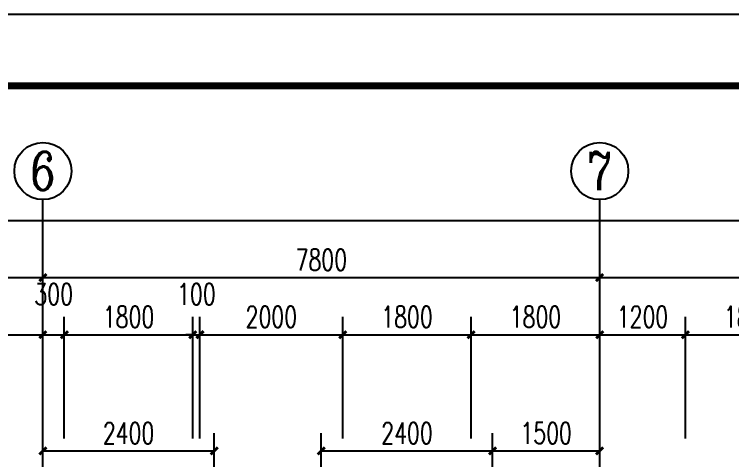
# Model space of a CAD drawing. Extents: x 63793 to 231107, y 20849 to 337643.
# Drawn here: x 188199 to 198261, y 243996 to 250242 of the extents above; entities that cross this region are included whole.
import ezdxf
from ezdxf.enums import TextEntityAlignment as Align

# ---------------------------------------------------------------- set-up
doc = ezdxf.new("R2010")
doc.units = 0
doc.header["$LTSCALE"] = 1000
doc.header["$MEASUREMENT"] = 0
for name, color, linetype in [('AXIS', 3, 'Continuous'), ('AXIS_TEXT', 7, 'Continuous'), ('PUB_DIM', 3, 'Continuous'), ('PUB_TITLE', 4, 'Continuous')]:
    doc.layers.add(name, color=color, linetype=linetype)
doc.styles.add('_TCH_AXIS', font='COMPLEX', dxfattribs={"bigfont": 'GBCBIG'})
doc.styles.add('_TCH_DIM_T3', font='SIMPLEX', dxfattribs={"width": 0.705882, "bigfont": 'GBCBIG'})
doc.styles.add('COMPLEX', font='COMPLEX')
doc.dimstyles.new('_TCH_ARCH&&100', dxfattribs={"dimtxt": 297.5, "dimasz": 100, "dimexe": 250, "dimexo": 300, "dimgap": 100, "dimtad": 1, "dimdec": 0, "dimzin": 0, "dimdsep": 46, "dimtxsty": '_TCH_DIM_T3', "dimblk": 'ARCHTICK', "dimcen": 0.09, "dimclrt": 7, "dimazin": 2, "dimtfac": 1, "dimtdec": 0, "dimtix": 1, "dimtmove": 2, "dimatfit": 3, "dimfxl": 0, "dimtolj": 1, "dimtzin": 0, "dimarcsym": 0})

# ---------------------------------------------------------------- blocks, each defined once
blk = doc.blocks.new('_ArchTick')
at = {"color": 0, "linetype": 'ByBlock', "const_width": 0.4}
blk.add_lwpolyline([(-0.5, -0.5), (0.5, 0.5)], dxfattribs=at)
blk = doc.blocks.new('*D658')
at = {"layer": 'Defpoints', "color": 0, "transparency": 16777216}
for p in [(196399, 244132), (194899, 243389), (196399, 243389)]:
    blk.add_point(p, dxfattribs=at)
at = {"layer": 'PUB_DIM', "color": 0, "lineweight": -2, "transparency": 16777216}
for p, q in [((194899, 243689), (194899, 244382)), ((196399, 243689), (196399, 244382)), ((194899, 244132), (196399, 244132))]:
    blk.add_line(p, q, dxfattribs=at)
at = {"layer": 'PUB_DIM', "color": 0, "lineweight": -2, "transparency": 16777216, "xscale": 100, "yscale": 100, "zscale": 100, "rotation": 180}
blk.add_blockref('_ArchTick', (194899, 244132), dxfattribs=at)
at = {"layer": 'PUB_DIM', "color": 0, "lineweight": -2, "transparency": 16777216, "xscale": 100, "yscale": 100, "zscale": 100}
blk.add_blockref('_ArchTick', (196399, 244132), dxfattribs=at)
at = {"layer": 'PUB_DIM', "color": 7, "transparency": 16777216, "insert": (195649, 244381), "char_height": 297.5, "attachment_point": 5, "style": '_TCH_DIM_T3'}
blk.add_mtext('\\A1;1500', dxfattribs=at)
blk = doc.blocks.new('*D659')
at = {"layer": 'Defpoints', "color": 0, "transparency": 16777216}
for p in [(194899, 244132), (192499, 243389), (194899, 243389)]:
    blk.add_point(p, dxfattribs=at)
at = {"layer": 'PUB_DIM', "color": 0, "lineweight": -2, "transparency": 16777216}
for p, q in [((192499, 243689), (192499, 244382)), ((194899, 243689), (194899, 244382)), ((192499, 244132), (194899, 244132))]:
    blk.add_line(p, q, dxfattribs=at)
at = {"layer": 'PUB_DIM', "color": 0, "lineweight": -2, "transparency": 16777216, "xscale": 100, "yscale": 100, "zscale": 100, "rotation": 180}
blk.add_blockref('_ArchTick', (192499, 244132), dxfattribs=at)
at = {"layer": 'PUB_DIM', "color": 0, "lineweight": -2, "transparency": 16777216, "xscale": 100, "yscale": 100, "zscale": 100}
blk.add_blockref('_ArchTick', (194899, 244132), dxfattribs=at)
at = {"layer": 'PUB_DIM', "color": 7, "transparency": 16777216, "insert": (193699, 244381), "char_height": 297.5, "attachment_point": 5, "style": '_TCH_DIM_T3'}
blk.add_mtext('\\A1;2400', dxfattribs=at)
blk = doc.blocks.new('*D738')
at = {"layer": 'Defpoints', "color": 0, "transparency": 16777216}
for p in [(190999, 244132), (188599, 243389), (190999, 243389)]:
    blk.add_point(p, dxfattribs=at)
at = {"layer": 'PUB_DIM', "color": 0, "lineweight": -2, "transparency": 16777216}
for p, q in [((188599, 243689), (188599, 244382)), ((190999, 243689), (190999, 244382)), ((188599, 244132), (190999, 244132))]:
    blk.add_line(p, q, dxfattribs=at)
at = {"layer": 'PUB_DIM', "color": 0, "lineweight": -2, "transparency": 16777216, "xscale": 100, "yscale": 100, "zscale": 100, "rotation": 180}
blk.add_blockref('_ArchTick', (188599, 244132), dxfattribs=at)
at = {"layer": 'PUB_DIM', "color": 0, "lineweight": -2, "transparency": 16777216, "xscale": 100, "yscale": 100, "zscale": 100}
blk.add_blockref('_ArchTick', (190999, 244132), dxfattribs=at)
at = {"layer": 'PUB_DIM', "color": 7, "transparency": 16777216, "insert": (189799, 244381), "char_height": 297.5, "attachment_point": 5, "style": '_TCH_DIM_T3'}
blk.add_mtext('\\A1;2400', dxfattribs=at)
blk = doc.blocks.new('*D1300')
at = {"layer": 'Defpoints', "color": 0, "transparency": 16777216}
for p in [(199399, 245758), (197599, 244004), (199399, 244004)]:
    blk.add_point(p, dxfattribs=at)
at = {"layer": 'PUB_DIM', "color": 0, "lineweight": -2, "transparency": 16777216}
for p, q in [((197599, 244304), (197599, 246008)), ((199399, 244304), (199399, 246008)), ((197599, 245758), (199399, 245758))]:
    blk.add_line(p, q, dxfattribs=at)
at = {"layer": 'PUB_DIM', "color": 0, "lineweight": -2, "transparency": 16777216, "xscale": 100, "yscale": 100, "zscale": 100, "rotation": 180}
blk.add_blockref('_ArchTick', (197599, 245758), dxfattribs=at)
at = {"layer": 'PUB_DIM', "color": 0, "lineweight": -2, "transparency": 16777216, "xscale": 100, "yscale": 100, "zscale": 100}
blk.add_blockref('_ArchTick', (199399, 245758), dxfattribs=at)
at = {"layer": 'PUB_DIM', "color": 7, "transparency": 16777216, "insert": (198499, 246007), "char_height": 297.5, "attachment_point": 5, "style": '_TCH_DIM_T3'}
blk.add_mtext('\\A1;1800', dxfattribs=at)
blk = doc.blocks.new('*D1301')
at = {"layer": 'Defpoints', "color": 0, "transparency": 16777216}
for p in [(197599, 245758), (196399, 244004), (197599, 244004)]:
    blk.add_point(p, dxfattribs=at)
at = {"layer": 'PUB_DIM', "color": 0, "lineweight": -2, "transparency": 16777216}
for p, q in [((196399, 244304), (196399, 246008)), ((197599, 244304), (197599, 246008)), ((196399, 245758), (197599, 245758))]:
    blk.add_line(p, q, dxfattribs=at)
at = {"layer": 'PUB_DIM', "color": 0, "lineweight": -2, "transparency": 16777216, "xscale": 100, "yscale": 100, "zscale": 100, "rotation": 180}
blk.add_blockref('_ArchTick', (196399, 245758), dxfattribs=at)
at = {"layer": 'PUB_DIM', "color": 0, "lineweight": -2, "transparency": 16777216, "xscale": 100, "yscale": 100, "zscale": 100}
blk.add_blockref('_ArchTick', (197599, 245758), dxfattribs=at)
at = {"layer": 'PUB_DIM', "color": 7, "transparency": 16777216, "insert": (196999, 246007), "char_height": 297.5, "attachment_point": 5, "style": '_TCH_DIM_T3'}
blk.add_mtext('\\A1;1200', dxfattribs=at)
blk = doc.blocks.new('*D1302')
at = {"layer": 'Defpoints', "color": 0, "transparency": 16777216}
for p in [(196399, 245758), (194599, 244004), (196399, 244004)]:
    blk.add_point(p, dxfattribs=at)
at = {"layer": 'PUB_DIM', "color": 0, "lineweight": -2, "transparency": 16777216}
for p, q in [((194599, 244304), (194599, 246008)), ((196399, 244304), (196399, 246008)), ((194599, 245758), (196399, 245758))]:
    blk.add_line(p, q, dxfattribs=at)
at = {"layer": 'PUB_DIM', "color": 0, "lineweight": -2, "transparency": 16777216, "xscale": 100, "yscale": 100, "zscale": 100, "rotation": 180}
blk.add_blockref('_ArchTick', (194599, 245758), dxfattribs=at)
at = {"layer": 'PUB_DIM', "color": 0, "lineweight": -2, "transparency": 16777216, "xscale": 100, "yscale": 100, "zscale": 100}
blk.add_blockref('_ArchTick', (196399, 245758), dxfattribs=at)
at = {"layer": 'PUB_DIM', "color": 7, "transparency": 16777216, "insert": (195499, 246007), "char_height": 297.5, "attachment_point": 5, "style": '_TCH_DIM_T3'}
blk.add_mtext('\\A1;1800', dxfattribs=at)
blk = doc.blocks.new('*D1303')
at = {"layer": 'Defpoints', "color": 0, "transparency": 16777216}
for p in [(194599, 245758), (192799, 244004), (194599, 244004)]:
    blk.add_point(p, dxfattribs=at)
at = {"layer": 'PUB_DIM', "color": 0, "lineweight": -2, "transparency": 16777216}
for p, q in [((192799, 244304), (192799, 246008)), ((194599, 244304), (194599, 246008)), ((192799, 245758), (194599, 245758))]:
    blk.add_line(p, q, dxfattribs=at)
at = {"layer": 'PUB_DIM', "color": 0, "lineweight": -2, "transparency": 16777216, "xscale": 100, "yscale": 100, "zscale": 100, "rotation": 180}
blk.add_blockref('_ArchTick', (192799, 245758), dxfattribs=at)
at = {"layer": 'PUB_DIM', "color": 0, "lineweight": -2, "transparency": 16777216, "xscale": 100, "yscale": 100, "zscale": 100}
blk.add_blockref('_ArchTick', (194599, 245758), dxfattribs=at)
at = {"layer": 'PUB_DIM', "color": 7, "transparency": 16777216, "insert": (193699, 246007), "char_height": 297.5, "attachment_point": 5, "style": '_TCH_DIM_T3'}
blk.add_mtext('\\A1;1800', dxfattribs=at)
blk = doc.blocks.new('*D1304')
at = {"layer": 'Defpoints', "color": 0, "transparency": 16777216}
for p in [(192799, 245758), (190799, 244004), (192799, 244004)]:
    blk.add_point(p, dxfattribs=at)
at = {"layer": 'PUB_DIM', "color": 0, "lineweight": -2, "transparency": 16777216}
for p, q in [((190799, 244304), (190799, 246008)), ((192799, 244304), (192799, 246008)), ((190799, 245758), (192799, 245758))]:
    blk.add_line(p, q, dxfattribs=at)
at = {"layer": 'PUB_DIM', "color": 0, "lineweight": -2, "transparency": 16777216, "xscale": 100, "yscale": 100, "zscale": 100, "rotation": 180}
blk.add_blockref('_ArchTick', (190799, 245758), dxfattribs=at)
at = {"layer": 'PUB_DIM', "color": 0, "lineweight": -2, "transparency": 16777216, "xscale": 100, "yscale": 100, "zscale": 100}
blk.add_blockref('_ArchTick', (192799, 245758), dxfattribs=at)
at = {"layer": 'PUB_DIM', "color": 7, "transparency": 16777216, "insert": (191799, 246007), "char_height": 297.5, "attachment_point": 5, "style": '_TCH_DIM_T3'}
blk.add_mtext('\\A1;2000', dxfattribs=at)
blk = doc.blocks.new('*D1305')
at = {"layer": 'Defpoints', "color": 0, "transparency": 16777216}
for p in [(190799, 245758), (190699, 244004), (190799, 244004)]:
    blk.add_point(p, dxfattribs=at)
at = {"layer": 'PUB_DIM', "color": 0, "lineweight": -2, "transparency": 16777216}
for p, q in [((190699, 244304), (190699, 246008)), ((190799, 244304), (190799, 246008)), ((190699, 245758), (190599, 245758)), ((190699, 245758), (190799, 245758)), ((190799, 245758), (190899, 245758))]:
    blk.add_line(p, q, dxfattribs=at)
at = {"layer": 'PUB_DIM', "color": 0, "lineweight": -2, "transparency": 16777216, "xscale": 100, "yscale": 100, "zscale": 100}
blk.add_blockref('_ArchTick', (190699, 245758), dxfattribs=at)
at = {"layer": 'PUB_DIM', "color": 0, "lineweight": -2, "transparency": 16777216, "xscale": 100, "yscale": 100, "zscale": 100, "rotation": 180}
blk.add_blockref('_ArchTick', (190799, 245758), dxfattribs=at)
at = {"layer": 'PUB_DIM', "color": 7, "transparency": 16777216, "insert": (190749, 246326), "char_height": 297.5, "attachment_point": 5, "style": '_TCH_DIM_T3'}
blk.add_mtext('\\A1;100', dxfattribs=at)
blk = doc.blocks.new('*D1306')
at = {"layer": 'Defpoints', "color": 0, "transparency": 16777216}
for p in [(190699, 245758), (188899, 244004), (190699, 244004)]:
    blk.add_point(p, dxfattribs=at)
at = {"layer": 'PUB_DIM', "color": 0, "lineweight": -2, "transparency": 16777216}
for p, q in [((188899, 244304), (188899, 246008)), ((190699, 244304), (190699, 246008)), ((188899, 245758), (190699, 245758))]:
    blk.add_line(p, q, dxfattribs=at)
at = {"layer": 'PUB_DIM', "color": 0, "lineweight": -2, "transparency": 16777216, "xscale": 100, "yscale": 100, "zscale": 100, "rotation": 180}
blk.add_blockref('_ArchTick', (188899, 245758), dxfattribs=at)
at = {"layer": 'PUB_DIM', "color": 0, "lineweight": -2, "transparency": 16777216, "xscale": 100, "yscale": 100, "zscale": 100}
blk.add_blockref('_ArchTick', (190699, 245758), dxfattribs=at)
at = {"layer": 'PUB_DIM', "color": 7, "transparency": 16777216, "insert": (189799, 246007), "char_height": 297.5, "attachment_point": 5, "style": '_TCH_DIM_T3'}
blk.add_mtext('\\A1;1800', dxfattribs=at)
blk = doc.blocks.new('*D1307')
at = {"layer": 'Defpoints', "color": 0, "transparency": 16777216}
for p in [(188899, 245758), (188599, 244004), (188899, 244004)]:
    blk.add_point(p, dxfattribs=at)
at = {"layer": 'PUB_DIM', "color": 0, "lineweight": -2, "transparency": 16777216}
for p, q in [((188599, 244304), (188599, 246008)), ((188899, 244304), (188899, 246008)), ((188599, 245758), (188899, 245758))]:
    blk.add_line(p, q, dxfattribs=at)
at = {"layer": 'PUB_DIM', "color": 0, "lineweight": -2, "transparency": 16777216, "xscale": 100, "yscale": 100, "zscale": 100, "rotation": 180}
blk.add_blockref('_ArchTick', (188599, 245758), dxfattribs=at)
at = {"layer": 'PUB_DIM', "color": 0, "lineweight": -2, "transparency": 16777216, "xscale": 100, "yscale": 100, "zscale": 100}
blk.add_blockref('_ArchTick', (188899, 245758), dxfattribs=at)
at = {"layer": 'PUB_DIM', "color": 7, "transparency": 16777216, "insert": (188750, 246326), "char_height": 297.5, "attachment_point": 5, "style": '_TCH_DIM_T3'}
blk.add_mtext('\\A1;300', dxfattribs=at)
blk = doc.blocks.new('*D1308')
at = {"layer": 'Defpoints', "color": 0, "transparency": 16777216}
for p in [(188599, 245758), (186799, 244004), (188599, 244004)]:
    blk.add_point(p, dxfattribs=at)
at = {"layer": 'PUB_DIM', "color": 0, "lineweight": -2, "transparency": 16777216}
for p, q in [((186799, 244304), (186799, 246008)), ((188599, 244304), (188599, 246008)), ((186799, 245758), (188599, 245758))]:
    blk.add_line(p, q, dxfattribs=at)
at = {"layer": 'PUB_DIM', "color": 0, "lineweight": -2, "transparency": 16777216, "xscale": 100, "yscale": 100, "zscale": 100, "rotation": 180}
blk.add_blockref('_ArchTick', (186799, 245758), dxfattribs=at)
at = {"layer": 'PUB_DIM', "color": 0, "lineweight": -2, "transparency": 16777216, "xscale": 100, "yscale": 100, "zscale": 100}
blk.add_blockref('_ArchTick', (188599, 245758), dxfattribs=at)
at = {"layer": 'PUB_DIM', "color": 7, "transparency": 16777216, "insert": (187699, 246007), "char_height": 297.5, "attachment_point": 5, "style": '_TCH_DIM_T3'}
blk.add_mtext('\\A1;1800', dxfattribs=at)
blk = doc.blocks.new('*D1403')
at = {"layer": 'AXIS', "color": 0, "lineweight": -2, "transparency": 16777216}
for p, q in [((180799, 244492), (180799, 246808)), ((188599, 244492), (188599, 246808)), ((180799, 246558), (188599, 246558))]:
    blk.add_line(p, q, dxfattribs=at)
at = {"layer": 'Defpoints', "color": 0, "transparency": 16777216}
for p in [(188599, 246558), (180799, 244192), (188599, 244192)]:
    blk.add_point(p, dxfattribs=at)
at = {"layer": 'AXIS', "color": 0, "lineweight": -2, "transparency": 16777216, "xscale": 100, "yscale": 100, "zscale": 100, "rotation": 180}
blk.add_blockref('_ArchTick', (180799, 246558), dxfattribs=at)
at = {"layer": 'AXIS', "color": 0, "lineweight": -2, "transparency": 16777216, "xscale": 100, "yscale": 100, "zscale": 100}
blk.add_blockref('_ArchTick', (188599, 246558), dxfattribs=at)
at = {"layer": 'AXIS', "color": 7, "transparency": 16777216, "insert": (184699, 246807), "char_height": 297.5, "attachment_point": 5, "style": '_TCH_DIM_T3'}
blk.add_mtext('\\A1;7800', dxfattribs=at)
blk = doc.blocks.new('*D1404')
at = {"layer": 'AXIS', "color": 0, "lineweight": -2, "transparency": 16777216}
for p, q in [((188599, 244492), (188599, 246808)), ((196399, 244492), (196399, 246808)), ((188599, 246558), (196399, 246558))]:
    blk.add_line(p, q, dxfattribs=at)
at = {"layer": 'Defpoints', "color": 0, "transparency": 16777216}
for p in [(196399, 246558), (188599, 244192), (196399, 244192)]:
    blk.add_point(p, dxfattribs=at)
at = {"layer": 'AXIS', "color": 0, "lineweight": -2, "transparency": 16777216, "xscale": 100, "yscale": 100, "zscale": 100, "rotation": 180}
blk.add_blockref('_ArchTick', (188599, 246558), dxfattribs=at)
at = {"layer": 'AXIS', "color": 0, "lineweight": -2, "transparency": 16777216, "xscale": 100, "yscale": 100, "zscale": 100}
blk.add_blockref('_ArchTick', (196399, 246558), dxfattribs=at)
at = {"layer": 'AXIS', "color": 7, "transparency": 16777216, "insert": (192499, 246807), "char_height": 297.5, "attachment_point": 5, "style": '_TCH_DIM_T3'}
blk.add_mtext('\\A1;7800', dxfattribs=at)
blk = doc.blocks.new('*D1405')
at = {"layer": 'AXIS', "color": 0, "lineweight": -2, "transparency": 16777216}
for p, q in [((196399, 244492), (196399, 246808)), ((204199, 244492), (204199, 246808)), ((196399, 246558), (204199, 246558))]:
    blk.add_line(p, q, dxfattribs=at)
at = {"layer": 'Defpoints', "color": 0, "transparency": 16777216}
for p in [(204199, 246558), (196399, 244192), (204199, 244192)]:
    blk.add_point(p, dxfattribs=at)
at = {"layer": 'AXIS', "color": 0, "lineweight": -2, "transparency": 16777216, "xscale": 100, "yscale": 100, "zscale": 100, "rotation": 180}
blk.add_blockref('_ArchTick', (196399, 246558), dxfattribs=at)
at = {"layer": 'AXIS', "color": 0, "lineweight": -2, "transparency": 16777216, "xscale": 100, "yscale": 100, "zscale": 100}
blk.add_blockref('_ArchTick', (204199, 246558), dxfattribs=at)
at = {"layer": 'AXIS', "color": 7, "transparency": 16777216, "insert": (200299, 246807), "char_height": 297.5, "attachment_point": 5, "style": '_TCH_DIM_T3'}
blk.add_mtext('\\A1;7800', dxfattribs=at)
blk = doc.blocks.new('*D1407')
at = {"layer": 'AXIS', "color": 0, "lineweight": -2, "transparency": 16777216}
for p, q in [((142649, 245792), (142649, 247608)), ((204549, 245792), (204549, 247608)), ((142649, 247358), (204549, 247358))]:
    blk.add_line(p, q, dxfattribs=at)
at = {"layer": 'Defpoints', "color": 0, "transparency": 16777216}
for p in [(204549, 247358), (142649, 245492), (204549, 245492)]:
    blk.add_point(p, dxfattribs=at)
at = {"layer": 'AXIS', "color": 0, "lineweight": -2, "transparency": 16777216, "xscale": 100, "yscale": 100, "zscale": 100, "rotation": 180}
blk.add_blockref('_ArchTick', (142649, 247358), dxfattribs=at)
at = {"layer": 'AXIS', "color": 0, "lineweight": -2, "transparency": 16777216, "xscale": 100, "yscale": 100, "zscale": 100}
blk.add_blockref('_ArchTick', (204549, 247358), dxfattribs=at)
at = {"layer": 'AXIS', "color": 7, "transparency": 16777216, "insert": (172857, 247633), "char_height": 297.5, "attachment_point": 5, "style": '_TCH_DIM_T3'}
blk.add_mtext('\\A1;61900', dxfattribs=at)
blk = doc.blocks.new('_AXISO')
blk.add_circle((0, 0), 0.5)
at = {"layer": 'AXIS_TEXT', "style": 'COMPLEX', "width": 1.041667}
blk.add_attdef('A', text='', height=0.56, dxfattribs=at).set_placement((-0.25, -0.28), (0.25, -0.28), align=Align.FIT)

msp = doc.modelspace()

# ---------------------------------------------------------------- linework, layer by layer
at = {"layer": 'AXIS'}
for p, q in [((188599.3, 244087.7), (188599.3, 247649.7)), ((196399.3, 244087.7), (196399.3, 247649.7))]:
    msp.add_line(p, q, dxfattribs=at)
at = {"layer": 'PUB_TITLE'}
msp.add_lwpolyline([(127007, 208242.4), (231107, 208242.4), (231107, 250242.4), (127007, 250242.4)], close=True, dxfattribs=at)
at = {"layer": 'PUB_TITLE', "const_width": 100}
msp.add_lwpolyline([(129507, 209242.4), (230107, 209242.4), (230107, 249242.4), (129507, 249242.4)], close=True, dxfattribs=at)

# ---------------------------------------------------------------- block references
at = {"layer": 'AXIS'}
ref = msp.add_blockref('_AXISO', (188599.3, 248049.7), dxfattribs=dict(at, xscale=800, yscale=800, zscale=800))
ref.add_attrib('A', '6', dxfattribs={"layer": 'AXIS_TEXT', "height": 532.5, "style": '_TCH_AXIS'}).set_placement((188421.8, 247783.5), (188776.8, 247783.5), align=Align.FIT)
ref = msp.add_blockref('_AXISO', (196399.3, 248049.7), dxfattribs=dict(at, xscale=800, yscale=800, zscale=800))
ref.add_attrib('A', '7', dxfattribs={"layer": 'AXIS_TEXT', "height": 532.5, "style": '_TCH_AXIS'}).set_placement((196221.8, 247783.5), (196576.8, 247783.5), align=Align.FIT)

# ---------------------------------------------------------------- dimensions: what is measured, and where the dimension line sits
dim = msp.add_linear_dim(base=(204549.3, 247358.4), p1=(142649.3, 245491.8), p2=(204549.3, 245491.8), angle=0, text='61900', dimstyle='_TCH_ARCH&&100', dxfattribs=at)
dim.commit()
dim.dimension.update_dxf_attribs({"geometry": '*D1407', "text_midpoint": (172856.9, 247633.4), "dimtype": 129})
for p1, p2, picture, middle in [((180799.3, 244191.8), (188599.3, 244191.8), '*D1403', (184699.3, 246807.2)), ((188599.3, 244191.8), (196399.3, 244191.8), '*D1404', (192499.3, 246807.2)), ((196399.3, 244191.8), (204199.3, 244191.8), '*D1405', (200299.3, 246807.2))]:
    dim = msp.add_aligned_dim(p1=p1, p2=p2, distance=2366.7, text='7800', dimstyle='_TCH_ARCH&&100', dxfattribs=at)
    dim.commit()
    dim.dimension.update_dxf_attribs({"geometry": picture, "text_midpoint": middle})
at = {"layer": 'PUB_DIM'}
for base, p1, p2, text, picture, middle in [((188899.4, 245758.4), (188599.3, 244003.9), (188899.4, 244003.9), '300', '*D1307', (188750.4, 246325.9)), ((190799.3, 245758.4), (190699.3, 244003.9), (190799.3, 244003.9), '100', '*D1305', (190749.3, 246325.9))]:
    dim = msp.add_linear_dim(base=base, p1=p1, p2=p2, angle=0, text=text, dimstyle='_TCH_ARCH&&100', dxfattribs=at)
    dim.commit()
    dim.dimension.update_dxf_attribs({"geometry": picture, "text_midpoint": middle, "dimtype": 129})
for p1, p2, distance, text, picture, middle in [((186799.3, 244003.9), (188599.3, 244003.9), 1754.5, '1800', '*D1308', (187699.3, 246007.2)), ((188899.4, 244003.9), (190699.3, 244003.9), 1754.5, '1800', '*D1306', (189799.4, 246007.2)), ((190799.3, 244003.9), (192799.3, 244003.9), 1754.5, '2000', '*D1304', (191799.3, 246007.2)), ((192799.3, 244003.9), (194599.3, 244003.9), 1754.5, '1800', '*D1303', (193699.3, 246007.2)), ((194599.3, 244003.9), (196399.3, 244003.9), 1754.5, '1800', '*D1302', (195499.3, 246007.2)), ((196399.3, 244003.9), (197599.3, 244003.9), 1754.5, '1200', '*D1301', (196999.3, 246007.2)), ((197599.3, 244003.9), (199399.3, 244003.9), 1754.5, '1800', '*D1300', (198499.3, 246007.2)), ((188599.3, 243388.8), (190999.3, 243388.8), 742.9, '2400', '*D738', (189799.3, 244380.5)), ((192499.3, 243388.8), (194899.3, 243388.8), 742.9, '2400', '*D659', (193699.3, 244380.5)), ((194899.3, 243388.8), (196399.3, 243388.8), 742.9, '1500', '*D658', (195649.3, 244380.5))]:
    dim = msp.add_aligned_dim(p1=p1, p2=p2, distance=distance, text=text, dimstyle='_TCH_ARCH&&100', dxfattribs=at)
    dim.commit()
    dim.dimension.update_dxf_attribs({"geometry": picture, "text_midpoint": middle})

doc.saveas('drawing.dxf')
